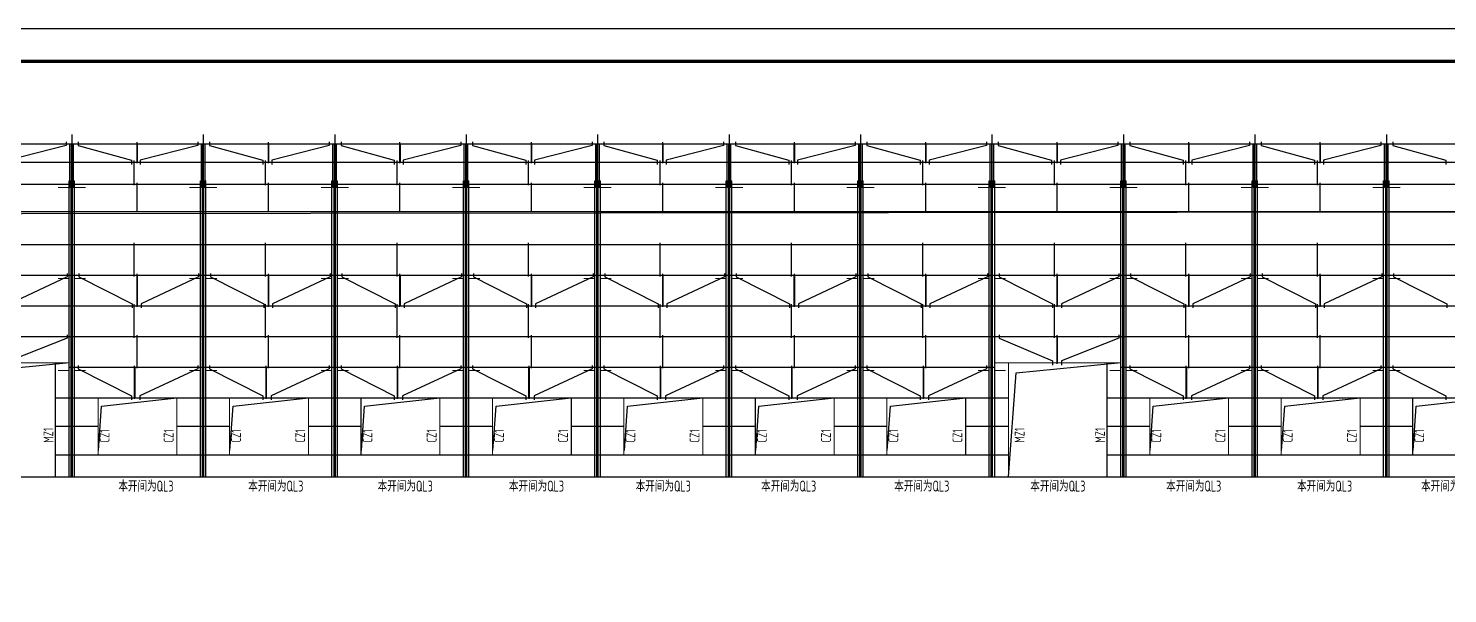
# Model space of a CAD drawing. Extents: x 2303022 to 2899168, y 17226141 to 18257813.
# Drawn here: x 2413358 to 2478133, y 17361442 to 17387237 of the extents above; entities that cross this region are included whole.
import ezdxf

# ---------------------------------------------------------------- set-up
doc = ezdxf.new("R2010")
doc.units = 0
doc.header["$LTSCALE"] = 1000
doc.header["$MEASUREMENT"] = 0
doc.linetypes.add('DOTE', pattern=[2.42, 2, -0.2, 0.02, -0.2])
for name, color, linetype in [('1001', 3, 'Continuous'), ('2D_ROOF', 150, 'Continuous'), ('3T_WOOD', 21, 'Continuous'), ('DOTE', 1, 'DOTE'), ('LS', 2, 'Continuous'), ('LVTRY', 6, 'Continuous'), ('SURFACE', 6, 'Continuous'), ('TEXT', 7, 'Continuous'), ('TK', 4, 'Continuous'), ('屋面隅撑', 7, 'Continuous'), ('檩条拉条', 253, 'Continuous'), ('钢梁', 4, 'Continuous')]:
    doc.layers.add(name, color=color, linetype=linetype)
doc.styles.add('PkpmHz', font='Pkpmeng', dxfattribs={"width": 0.7, "bigfont": 'hztxt'})
doc.styles.add('TSSD_Label', font='tssdeng.shx', dxfattribs={"width": 0.7, "bigfont": 'hztxt.shx'})
doc.styles.add('TSSD_REIN', font='tssdeng.shx', dxfattribs={"width": 0.7, "bigfont": 'tssdchn.shx'})

# ---------------------------------------------------------------- blocks, each defined once
blk = doc.blocks.new('Q322Q321Q321321321')
at = {"layer": '1001', "const_width": 50}
for points in [[(2163174, 17499224), (2163174, 17504424)], [(2206674, 17499224), (2206674, 17504424)], [(2211174, 17499224), (2211174, 17504424)], [(2165124, 17500224), (2165124, 17502824)], [(2168724, 17500224), (2168724, 17502824)], [(2171124, 17500224), (2171124, 17502824)], [(2174724, 17500224), (2174724, 17502824)], [(2177124, 17500224), (2177124, 17502824)], [(2180724, 17500224), (2180724, 17502824)], [(2183124, 17500224), (2183124, 17502824)], [(2186724, 17500224), (2186724, 17502824)], [(2189124, 17500224), (2189124, 17502824)], [(2192724, 17500224), (2192724, 17502824)], [(2195124, 17500224), (2195124, 17502824)], [(2198724, 17500224), (2198724, 17502824)], [(2201124, 17500224), (2201124, 17502824)], [(2204724, 17500224), (2204724, 17502824)], [(2213124, 17500224), (2213124, 17502824)], [(2216724, 17500224), (2216724, 17502824)], [(2219124, 17500224), (2219124, 17502824)], [(2222724, 17500224), (2222724, 17502824)], [(2225124, 17500224), (2225124, 17502824)]]:
    blk.add_lwpolyline(points, dxfattribs=at)
blk = doc.blocks.new('GeYuanFrame_45815778', base_point=(20.09, 4.53))
at = {"layer": 'TK'}
blk.add_lwpolyline([(20.09, 4.53), (20.09, 598.53), (1071.09, 598.53), (1071.09, 4.53)], close=True, dxfattribs=at)
at = {"layer": 'TK', "const_width": 1}
blk.add_lwpolyline([(45.09, 588.53), (1061.09, 588.53), (1061.09, 14.53), (45.09, 14.53)], close=True, dxfattribs=at)

msp = doc.modelspace()

# ---------------------------------------------------------------- linework, layer by layer
for p, q in [((2418317.7, 17381083.8), (2418317.7, 17382040.8)), ((2424317.7, 17381083.8), (2424317.7, 17382040.8)), ((2430317.7, 17381083.8), (2430317.7, 17382040.8)), ((2436317.7, 17381083.8), (2436317.7, 17382040.8)), ((2442317.7, 17381083.8), (2442317.7, 17382040.8)), ((2448317.7, 17381083.8), (2448317.7, 17382040.8)), ((2454317.7, 17381083.8), (2454317.7, 17382040.8)), ((2460317.7, 17381083.8), (2460317.7, 17382040.8)), ((2466317.7, 17381083.8), (2466317.7, 17382040.8)), ((2472317.7, 17381083.8), (2472317.7, 17382040.8)), ((2418187.2, 17380082), (2418187.2, 17381206.1)), ((2424187.2, 17380082), (2424187.2, 17381206.1)), ((2430187.2, 17380082), (2430187.2, 17381206.1)), ((2436187.2, 17380082), (2436187.2, 17381206.1)), ((2442187.2, 17380082), (2442187.2, 17381206.1)), ((2448187.2, 17380082), (2448187.2, 17381206.1)), ((2454187.2, 17380082), (2454187.2, 17381206.1)), ((2460187.2, 17380082), (2460187.2, 17381206.1)), ((2466187.2, 17380082), (2466187.2, 17381206.1)), ((2472187.2, 17380082), (2472187.2, 17381206.1)), ((2418317.7, 17378847.8), (2418317.7, 17380190.8)), ((2424317.7, 17378847.8), (2424317.7, 17380190.8)), ((2430317.7, 17378847.8), (2430317.7, 17380190.8)), ((2436317.7, 17378847.8), (2436317.7, 17380190.8)), ((2442317.7, 17378847.8), (2442317.7, 17380190.8)), ((2448317.7, 17378847.8), (2448317.7, 17380190.8)), ((2454317.7, 17378847.8), (2454317.7, 17380190.8)), ((2460317.7, 17378847.8), (2460317.7, 17380190.8)), ((2466317.7, 17378847.8), (2466317.7, 17380190.8)), ((2472317.7, 17378847.8), (2472317.7, 17380190.8)), ((2418187.2, 17375914.1), (2418187.2, 17377456.1)), ((2424187.2, 17375914.1), (2424187.2, 17377456.1)), ((2430187.2, 17375914.1), (2430187.2, 17377456.1)), ((2436187.2, 17375914.1), (2436187.2, 17377456.1)), ((2442187.2, 17375914.1), (2442187.2, 17377456.1)), ((2448187.2, 17375914.1), (2448187.2, 17377456.1)), ((2454187.2, 17375914.1), (2454187.2, 17377456.1)), ((2460187.2, 17375914.1), (2460187.2, 17377456.1)), ((2466187.2, 17375914.1), (2466187.2, 17377456.1)), ((2472187.2, 17375914.1), (2472187.2, 17377456.1)), ((2418317.7, 17374533.8), (2418317.7, 17376040.8)), ((2424317.7, 17374533.8), (2424317.7, 17376040.8)), ((2430317.7, 17374533.8), (2430317.7, 17376040.8)), ((2436317.7, 17374533.8), (2436317.7, 17376040.8)), ((2442317.7, 17374533.8), (2442317.7, 17376040.8)), ((2448317.7, 17374533.8), (2448317.7, 17376040.8)), ((2454317.7, 17374533.8), (2454317.7, 17376040.8)), ((2460317.7, 17374533.8), (2460317.7, 17376040.8)), ((2466317.7, 17374533.8), (2466317.7, 17376040.8)), ((2472317.7, 17374533.8), (2472317.7, 17376040.8)), ((2418187.2, 17373114.1), (2418187.2, 17374656.1)), ((2424187.2, 17373114.1), (2424187.2, 17374656.1)), ((2430187.2, 17373114.1), (2430187.2, 17374656.1)), ((2436187.2, 17373114.1), (2436187.2, 17374656.1)), ((2442187.2, 17373114.1), (2442187.2, 17374656.1)), ((2448187.2, 17373114.1), (2448187.2, 17374656.1)), ((2454187.2, 17373114.1), (2454187.2, 17374656.1)), ((2460187.2, 17373114.1), (2460187.2, 17374656.1)), ((2466187.2, 17373114.1), (2466187.2, 17374656.1)), ((2472187.2, 17373114.1), (2472187.2, 17374656.1)), ((2418317.7, 17371733.8), (2418317.7, 17373240.8)), ((2424317.7, 17371733.8), (2424317.7, 17373240.8)), ((2430317.7, 17371733.8), (2430317.7, 17373240.8)), ((2436317.7, 17371733.8), (2436317.7, 17373240.8)), ((2442317.7, 17371733.8), (2442317.7, 17373240.8)), ((2448317.7, 17371733.8), (2448317.7, 17373240.8)), ((2454317.7, 17371733.8), (2454317.7, 17373240.8)), ((2460317.7, 17371927.5), (2460317.7, 17373240.8)), ((2466317.7, 17371733.8), (2466317.7, 17373240.8)), ((2472317.7, 17371733.8), (2472317.7, 17373240.8)), ((2418207.2, 17370333.8), (2418207.2, 17371840.8)), ((2424207.2, 17370333.8), (2424207.2, 17371840.8)), ((2430207.2, 17370333.8), (2430207.2, 17371840.8)), ((2436207.2, 17370333.8), (2436207.2, 17371840.8)), ((2442207.2, 17370333.8), (2442207.2, 17371840.8)), ((2448207.2, 17370333.8), (2448207.2, 17371840.8)), ((2454207.2, 17370333.8), (2454207.2, 17371840.8)), ((2466207.2, 17370333.8), (2466207.2, 17371840.8)), ((2472207.2, 17370333.8), (2472207.2, 17371840.8))]:
    msp.add_line(p, q)
for points in [[(2415088, 17382054.4), (2415088, 17381898.2), (2412464.9, 17381222.2), (2412464.9, 17381030.5)], [(2415626.3, 17382054.4), (2415626.3, 17381898.2), (2418059.4, 17381222.2), (2418059.4, 17381030.5)], [(2421088, 17382054.4), (2421088, 17381898.2), (2418464.9, 17381222.2), (2418464.9, 17381030.5)], [(2421626.3, 17382054.4), (2421626.3, 17381898.2), (2424059.4, 17381222.2), (2424059.4, 17381030.5)], [(2427088, 17382054.4), (2427088, 17381898.2), (2424464.9, 17381222.2), (2424464.9, 17381030.5)], [(2427626.3, 17382054.4), (2427626.3, 17381898.2), (2430059.4, 17381222.2), (2430059.4, 17381030.5)], [(2433088, 17382054.4), (2433088, 17381898.2), (2430464.9, 17381222.2), (2430464.9, 17381030.5)], [(2433626.3, 17382054.4), (2433626.3, 17381898.2), (2436059.4, 17381222.2), (2436059.4, 17381030.5)], [(2439088, 17382054.4), (2439088, 17381898.2), (2436464.9, 17381222.2), (2436464.9, 17381030.5)], [(2439626.3, 17382054.4), (2439626.3, 17381898.2), (2442059.4, 17381222.2), (2442059.4, 17381030.5)], [(2445088, 17382054.4), (2445088, 17381898.2), (2442464.9, 17381222.2), (2442464.9, 17381030.5)], [(2445626.3, 17382054.4), (2445626.3, 17381898.2), (2448059.4, 17381222.2), (2448059.4, 17381030.5)], [(2451088, 17382054.4), (2451088, 17381898.2), (2448464.9, 17381222.2), (2448464.9, 17381030.5)], [(2451626.3, 17382054.4), (2451626.3, 17381898.2), (2454059.4, 17381222.2), (2454059.4, 17381030.5)], [(2457088, 17382054.4), (2457088, 17381898.2), (2454464.9, 17381222.2), (2454464.9, 17381030.5)], [(2457626.3, 17382054.4), (2457626.3, 17381898.2), (2460059.4, 17381222.2), (2460059.4, 17381030.5)], [(2463088, 17382054.4), (2463088, 17381898.2), (2460464.9, 17381222.2), (2460464.9, 17381030.5)], [(2463626.3, 17382054.4), (2463626.3, 17381898.2), (2466059.4, 17381222.2), (2466059.4, 17381030.5)], [(2469088, 17382054.4), (2469088, 17381898.2), (2466464.9, 17381222.2), (2466464.9, 17381030.5)], [(2469626.3, 17382054.4), (2469626.3, 17381898.2), (2472059.4, 17381222.2), (2472059.4, 17381030.5)], [(2475088, 17382054.4), (2475088, 17381898.2), (2472464.9, 17381222.2), (2472464.9, 17381030.5)], [(2475626.3, 17382054.4), (2475626.3, 17381898.2), (2478059.4, 17381222.2), (2478059.4, 17381030.5)], [(2415127.9, 17376054.4), (2415127.9, 17375898.2), (2412504.9, 17374672.2), (2412504.9, 17374480.5)], [(2415666.3, 17376054.4), (2415666.3, 17375898.2), (2418099.4, 17374672.2), (2418099.4, 17374480.5)], [(2421127.9, 17376054.4), (2421127.9, 17375898.2), (2418504.9, 17374672.2), (2418504.9, 17374480.5)], [(2421666.3, 17376054.4), (2421666.3, 17375898.2), (2424099.4, 17374672.2), (2424099.4, 17374480.5)], [(2427127.9, 17376054.4), (2427127.9, 17375898.2), (2424504.9, 17374672.2), (2424504.9, 17374480.5)], [(2427666.3, 17376054.4), (2427666.3, 17375898.2), (2430099.4, 17374672.2), (2430099.4, 17374480.5)], [(2433127.9, 17376054.4), (2433127.9, 17375898.2), (2430504.9, 17374672.2), (2430504.9, 17374480.5)], [(2433666.3, 17376054.4), (2433666.3, 17375898.2), (2436099.4, 17374672.2), (2436099.4, 17374480.5)], [(2439127.9, 17376054.4), (2439127.9, 17375898.2), (2436504.9, 17374672.2), (2436504.9, 17374480.5)], [(2439666.3, 17376054.4), (2439666.3, 17375898.2), (2442099.4, 17374672.2), (2442099.4, 17374480.5)], [(2445127.9, 17376054.4), (2445127.9, 17375898.2), (2442504.9, 17374672.2), (2442504.9, 17374480.5)], [(2445666.3, 17376054.4), (2445666.3, 17375898.2), (2448099.4, 17374672.2), (2448099.4, 17374480.5)], [(2451127.9, 17376054.4), (2451127.9, 17375898.2), (2448504.9, 17374672.2), (2448504.9, 17374480.5)], [(2451666.3, 17376054.4), (2451666.3, 17375898.2), (2454099.4, 17374672.2), (2454099.4, 17374480.5)], [(2457127.9, 17376054.4), (2457127.9, 17375898.2), (2454504.9, 17374672.2), (2454504.9, 17374480.5)], [(2457666.3, 17376054.4), (2457666.3, 17375898.2), (2460099.4, 17374672.2), (2460099.4, 17374480.5)], [(2463127.9, 17376054.4), (2463127.9, 17375898.2), (2460504.9, 17374672.2), (2460504.9, 17374480.5)], [(2463666.3, 17376054.4), (2463666.3, 17375898.2), (2466099.4, 17374672.2), (2466099.4, 17374480.5)], [(2469127.9, 17376054.4), (2469127.9, 17375898.2), (2466504.9, 17374672.2), (2466504.9, 17374480.5)], [(2469666.3, 17376054.4), (2469666.3, 17375898.2), (2472099.4, 17374672.2), (2472099.4, 17374480.5)], [(2475127.9, 17376054.4), (2475127.9, 17375898.2), (2472504.9, 17374672.2), (2472504.9, 17374480.5)], [(2475666.3, 17376054.4), (2475666.3, 17375898.2), (2478099.4, 17374672.2), (2478099.4, 17374480.5)], [(2415127.9, 17373254.4), (2415127.9, 17373098.2), (2412504.9, 17372065.9), (2412504.9, 17371874.2)], [(2457666.3, 17373254.4), (2457666.3, 17373098.2), (2460099.4, 17372065.9), (2460099.4, 17371874.2)], [(2463127.9, 17373254.4), (2463127.9, 17373098.2), (2460504.9, 17372065.9), (2460504.9, 17371874.2)], [(2415626.3, 17371854.4), (2415626.3, 17371698.2), (2418059.4, 17370472.2), (2418059.4, 17370280.5)], [(2421088, 17371854.4), (2421088, 17371698.2), (2418438.9, 17370472.2), (2418438.9, 17370280.5)], [(2421626.3, 17371854.4), (2421626.3, 17371698.2), (2424059.4, 17370472.2), (2424059.4, 17370280.5)], [(2427088, 17371854.4), (2427088, 17371698.2), (2424438.9, 17370472.2), (2424438.9, 17370280.5)], [(2427626.3, 17371854.4), (2427626.3, 17371698.2), (2430059.4, 17370472.2), (2430059.4, 17370280.5)], [(2433088, 17371854.4), (2433088, 17371698.2), (2430438.9, 17370472.2), (2430438.9, 17370280.5)], [(2433626.3, 17371854.4), (2433626.3, 17371698.2), (2436059.4, 17370472.2), (2436059.4, 17370280.5)], [(2439088, 17371854.4), (2439088, 17371698.2), (2436438.9, 17370472.2), (2436438.9, 17370280.5)], [(2439626.3, 17371854.4), (2439626.3, 17371698.2), (2442059.4, 17370472.2), (2442059.4, 17370280.5)], [(2445088, 17371854.4), (2445088, 17371698.2), (2442438.9, 17370472.2), (2442438.9, 17370280.5)], [(2445626.3, 17371854.4), (2445626.3, 17371698.2), (2448059.4, 17370472.2), (2448059.4, 17370280.5)], [(2451088, 17371854.4), (2451088, 17371698.2), (2448438.9, 17370472.2), (2448438.9, 17370280.5)], [(2451626.3, 17371854.4), (2451626.3, 17371698.2), (2454059.4, 17370472.2), (2454059.4, 17370280.5)], [(2457088, 17371854.4), (2457088, 17371698.2), (2454438.9, 17370472.2), (2454438.9, 17370280.5)], [(2463626.3, 17371854.4), (2463626.3, 17371698.2), (2466059.4, 17370472.2), (2466059.4, 17370280.5)], [(2469088, 17371854.4), (2469088, 17371698.2), (2466438.9, 17370472.2), (2466438.9, 17370280.5)], [(2469626.3, 17371854.4), (2469626.3, 17371698.2), (2472059.4, 17370472.2), (2472059.4, 17370280.5)], [(2475088, 17371854.4), (2475088, 17371698.2), (2472438.9, 17370472.2), (2472438.9, 17370280.5)], [(2475626.3, 17371854.4), (2475626.3, 17371698.2), (2478059.4, 17370472.2), (2478059.4, 17370280.5)]]:
    msp.add_lwpolyline(points)
at = {"layer": '2D_ROOF'}
for points in [[(2386537.5, 17377676.3), (2386701.4, 17378758.9), (2492137.5, 17378876.3)], [(2410087.5, 17366776.3), (2410435, 17371522.9), (2415087.5, 17371976.3)], [(2458087.5, 17366776.3), (2458435, 17371522.9), (2463087.5, 17371976.3)], [(2416558.7, 17367976.3), (2416701.4, 17369995), (2420137.5, 17370376.3)], [(2422558.7, 17367976.3), (2422701.4, 17369995), (2426137.5, 17370376.3)], [(2428558.7, 17367976.3), (2428701.4, 17369995), (2432137.5, 17370376.3)], [(2434558.7, 17367976.3), (2434701.4, 17369995), (2438137.5, 17370376.3)], [(2440558.7, 17367976.3), (2440701.4, 17369995), (2444137.5, 17370376.3)], [(2446558.7, 17367976.3), (2446701.4, 17369995), (2450137.5, 17370376.3)], [(2452558.7, 17367976.3), (2452701.4, 17369995), (2456137.5, 17370376.3)], [(2464558.7, 17367976.3), (2464701.4, 17369995), (2468137.5, 17370376.3)], [(2470558.7, 17367976.3), (2470701.4, 17369995), (2474137.5, 17370376.3)], [(2476558.7, 17367976.3), (2476701.4, 17369995), (2480137.5, 17370376.3)]]:
    msp.add_lwpolyline(points, dxfattribs=at)
at = {"layer": 'DOTE', "ltscale": 1.5}
for p, q in [((2415337.5, 17382393.2), (2415337.5, 17366776.3)), ((2421337.5, 17382393.2), (2421337.5, 17366776.3)), ((2427337.5, 17382393.2), (2427337.5, 17366776.3)), ((2433337.5, 17382393.2), (2433337.5, 17366776.3)), ((2439337.5, 17382393.2), (2439337.5, 17366776.3)), ((2445337.5, 17382393.2), (2445337.5, 17366776.3)), ((2451337.5, 17382393.2), (2451337.5, 17366776.3)), ((2457337.5, 17382393.2), (2457337.5, 17366776.3)), ((2463337.5, 17382393.2), (2463337.5, 17366776.3)), ((2469337.5, 17382393.2), (2469337.5, 17366776.3)), ((2475337.5, 17382393.2), (2475337.5, 17366776.3))]:
    msp.add_line(p, q, dxfattribs=at)
at = {"layer": 'SURFACE'}
for p, q in [((2384747.7, 17381976.3), (2493918, 17381976.3)), ((2384747.7, 17381126.3), (2493918, 17381126.3)), ((2384747.7, 17380126.3), (2493918, 17380126.3)), ((2384747.7, 17378876.3), (2493918, 17378876.3)), ((2384747.7, 17377376.3), (2493918, 17377376.3)), ((2384747.7, 17375976.3), (2493918, 17375976.3)), ((2384747.7, 17374576.3), (2493918, 17374576.3)), ((2384747.7, 17373176.3), (2493918, 17373176.3)), ((2415212.5, 17371776.3), (2457462.5, 17371776.3)), ((2463212.5, 17371776.3), (2493918, 17371776.3)), ((2414587.5, 17370376.3), (2458087.5, 17370376.3)), ((2462587.5, 17370376.3), (2493918, 17370376.3)), ((2414587.5, 17369076.3), (2416537.5, 17369076.3)), ((2420137.5, 17369076.3), (2422537.5, 17369076.3)), ((2426137.5, 17369076.3), (2428537.5, 17369076.3)), ((2432137.5, 17369076.3), (2434537.5, 17369076.3)), ((2438137.5, 17369076.3), (2440537.5, 17369076.3)), ((2444137.5, 17369076.3), (2446537.5, 17369076.3)), ((2450137.5, 17369076.3), (2452537.5, 17369076.3)), ((2456137.5, 17369076.3), (2458087.5, 17369076.3)), ((2462587.5, 17369076.3), (2464537.5, 17369076.3)), ((2468137.5, 17369076.3), (2470537.5, 17369076.3)), ((2474137.5, 17369076.3), (2476537.5, 17369076.3)), ((2414587.5, 17367776.3), (2458087.5, 17367776.3)), ((2462587.5, 17367776.3), (2493918, 17367776.3)), ((2384747.7, 17366776.3), (2493918, 17366776.3))]:
    msp.add_line(p, q, dxfattribs=at)
at = {"layer": 'SURFACE', "const_width": 50}
for points in [[(2409462.5, 17371976.3), (2415212.5, 17371976.3)], [(2457462.5, 17371976.3), (2463212.5, 17371976.3)]]:
    msp.add_lwpolyline(points, dxfattribs=at)
at = {"layer": '屋面隅撑', "color": 4, "const_width": 50}
for points in [[(2415212.5, 17379975.8), (2414706.4, 17379975.8)], [(2415968.5, 17379975.8), (2415462.5, 17379975.8)], [(2421212.5, 17379975.8), (2420706.4, 17379975.8)], [(2421968.5, 17379975.8), (2421462.5, 17379975.8)], [(2427212.5, 17379975.8), (2426706.4, 17379975.8)], [(2427968.5, 17379975.8), (2427462.5, 17379975.8)], [(2433212.5, 17379976.3), (2432706.4, 17379976.3)], [(2433968.5, 17379976.3), (2433462.5, 17379976.3)], [(2439212.5, 17379975.8), (2438706.4, 17379975.8)], [(2439968.5, 17379975.8), (2439462.5, 17379975.8)], [(2445212.5, 17379975.8), (2444706.4, 17379975.8)], [(2445968.5, 17379975.8), (2445462.5, 17379975.8)], [(2451212.5, 17379975.8), (2450706.4, 17379975.8)], [(2451968.5, 17379975.8), (2451462.5, 17379975.8)], [(2457212.5, 17379975.8), (2456706.4, 17379975.8)], [(2457968.5, 17379975.8), (2457462.5, 17379975.8)], [(2463212.5, 17379975.8), (2462706.4, 17379975.8)], [(2463968.5, 17379975.8), (2463462.5, 17379975.8)], [(2469212.5, 17379975.8), (2468706.4, 17379975.8)], [(2469968.5, 17379975.8), (2469462.5, 17379975.8)], [(2475212.5, 17379975.8), (2474706.4, 17379975.8)], [(2475968.5, 17379975.8), (2475462.5, 17379975.8)], [(2415212.5, 17375825.8), (2414706.4, 17375825.8)], [(2415968.5, 17375825.8), (2415462.5, 17375825.8)], [(2421212.5, 17375825.8), (2420706.4, 17375825.8)], [(2421968.5, 17375825.8), (2421462.5, 17375825.8)], [(2427212.5, 17375825.8), (2426706.4, 17375825.8)], [(2427968.5, 17375825.8), (2427462.5, 17375825.8)], [(2433212.5, 17375826.3), (2432706.4, 17375826.3)], [(2433968.5, 17375826.3), (2433462.5, 17375826.3)], [(2439212.5, 17375825.8), (2438706.4, 17375825.8)], [(2439968.5, 17375825.8), (2439462.5, 17375825.8)], [(2445212.5, 17375825.8), (2444706.4, 17375825.8)], [(2445968.5, 17375825.8), (2445462.5, 17375825.8)], [(2451212.5, 17375825.8), (2450706.4, 17375825.8)], [(2451968.5, 17375825.8), (2451462.5, 17375825.8)], [(2457212.5, 17375825.8), (2456706.4, 17375825.8)], [(2457968.5, 17375825.8), (2457462.5, 17375825.8)], [(2463212.5, 17375825.8), (2462706.4, 17375825.8)], [(2463968.5, 17375825.8), (2463462.5, 17375825.8)], [(2469212.5, 17375825.8), (2468706.4, 17375825.8)], [(2469968.5, 17375825.8), (2469462.5, 17375825.8)], [(2475212.5, 17375825.8), (2474706.4, 17375825.8)], [(2475968.5, 17375825.8), (2475462.5, 17375825.8)], [(2415212.5, 17371625.8), (2414706.4, 17371625.8)], [(2415968.5, 17371625.8), (2415462.5, 17371625.8)], [(2421212.5, 17371625.8), (2420706.4, 17371625.8)], [(2421968.5, 17371625.8), (2421462.5, 17371625.8)], [(2427212.5, 17371625.8), (2426706.4, 17371625.8)], [(2427968.5, 17371625.8), (2427462.5, 17371625.8)], [(2433212.5, 17371626.3), (2432706.4, 17371626.3)], [(2433968.5, 17371626.3), (2433462.5, 17371626.3)], [(2439212.5, 17371625.8), (2438706.4, 17371625.8)], [(2439968.5, 17371625.8), (2439462.5, 17371625.8)], [(2445212.5, 17371625.8), (2444706.4, 17371625.8)], [(2445968.5, 17371625.8), (2445462.5, 17371625.8)], [(2451212.5, 17371625.8), (2450706.4, 17371625.8)], [(2451968.5, 17371625.8), (2451462.5, 17371625.8)], [(2457212.5, 17371625.8), (2456706.4, 17371625.8)], [(2457968.5, 17371625.8), (2457462.5, 17371625.8)], [(2463212.5, 17371625.8), (2462706.4, 17371625.8)], [(2463968.5, 17371625.8), (2463462.5, 17371625.8)], [(2469212.5, 17371625.8), (2468706.4, 17371625.8)], [(2469968.5, 17371625.8), (2469462.5, 17371625.8)], [(2475212.5, 17371625.8), (2474706.4, 17371625.8)], [(2475968.5, 17371625.8), (2475462.5, 17371625.8)]]:
    msp.add_lwpolyline(points, dxfattribs=at)
at = {"layer": '檩条拉条', "color": 2, "const_width": 80}
for points in [[(2418317.7, 17381126.3), (2418317.7, 17381976.3)], [(2424317.7, 17381126.3), (2424317.7, 17381976.3)], [(2430317.7, 17381126.3), (2430317.7, 17381976.3)], [(2436317.7, 17381126.3), (2436317.7, 17381976.3)], [(2442317.7, 17381126.3), (2442317.7, 17381976.3)], [(2448317.7, 17381126.3), (2448317.7, 17381976.3)], [(2454317.7, 17381126.3), (2454317.7, 17381976.3)], [(2460317.7, 17381126.3), (2460317.7, 17381976.3)], [(2466317.7, 17381126.3), (2466317.7, 17381976.3)], [(2472317.7, 17381126.3), (2472317.7, 17381976.3)], [(2418317.7, 17374576.3), (2418317.7, 17375976.3)], [(2424317.7, 17374576.3), (2424317.7, 17375976.3)], [(2430317.7, 17374576.3), (2430317.7, 17375976.3)], [(2436317.7, 17374576.3), (2436317.7, 17375976.3)], [(2442317.7, 17374576.3), (2442317.7, 17375976.3)], [(2448317.7, 17374576.3), (2448317.7, 17375976.3)], [(2454317.7, 17374576.3), (2454317.7, 17375976.3)], [(2460317.7, 17374576.3), (2460317.7, 17375976.3)], [(2466317.7, 17374576.3), (2466317.7, 17375976.3)], [(2472317.7, 17374576.3), (2472317.7, 17375976.3)], [(2460317.7, 17371970), (2460317.7, 17373176.3)], [(2418207.2, 17370376.3), (2418207.2, 17371776.3)], [(2424207.2, 17370376.3), (2424207.2, 17371776.3)], [(2430207.2, 17370376.3), (2430207.2, 17371776.3)], [(2436207.2, 17370376.3), (2436207.2, 17371776.3)], [(2442207.2, 17370376.3), (2442207.2, 17371776.3)], [(2448207.2, 17370376.3), (2448207.2, 17371776.3)], [(2454207.2, 17370376.3), (2454207.2, 17371776.3)], [(2466207.2, 17370376.3), (2466207.2, 17371776.3)], [(2472207.2, 17370376.3), (2472207.2, 17371776.3)]]:
    msp.add_lwpolyline(points, dxfattribs=at)
at = {"layer": '钢梁'}
for p, q in [((2415254.1, 17379976.3), (2415254.1, 17381976.3)), ((2415254.1, 17381976.3), (2415420.8, 17381976.3)), ((2415324.1, 17379976.3), (2415324.1, 17381976.3)), ((2415350.8, 17379976.3), (2415350.8, 17381976.3)), ((2415420.8, 17379976.3), (2415420.8, 17381976.3)), ((2421254.1, 17379976.3), (2421254.1, 17381976.3)), ((2421254.1, 17381976.3), (2421420.8, 17381976.3)), ((2421324.1, 17379976.3), (2421324.1, 17381976.3)), ((2421350.8, 17379976.3), (2421350.8, 17381976.3)), ((2421420.8, 17379976.3), (2421420.8, 17381976.3)), ((2427254.1, 17379976.3), (2427254.1, 17381976.3)), ((2427254.1, 17381976.3), (2427420.8, 17381976.3)), ((2427324.1, 17379976.3), (2427324.1, 17381976.3)), ((2427350.8, 17379976.3), (2427350.8, 17381976.3)), ((2427420.8, 17379976.3), (2427420.8, 17381976.3)), ((2433254.1, 17379976.3), (2433254.1, 17381976.3)), ((2433254.1, 17381976.3), (2433420.8, 17381976.3)), ((2433324.1, 17379976.3), (2433324.1, 17381976.3)), ((2433350.8, 17379976.3), (2433350.8, 17381976.3)), ((2433420.8, 17379976.3), (2433420.8, 17381976.3)), ((2439254.1, 17379976.3), (2439254.1, 17381976.3)), ((2439254.1, 17381976.3), (2439420.8, 17381976.3)), ((2439324.1, 17379976.3), (2439324.1, 17381976.3)), ((2439350.8, 17379976.3), (2439350.8, 17381976.3)), ((2439420.8, 17379976.3), (2439420.8, 17381976.3)), ((2445254.1, 17379976.3), (2445254.1, 17381976.3)), ((2445254.1, 17381976.3), (2445420.8, 17381976.3)), ((2445324.1, 17379976.3), (2445324.1, 17381976.3)), ((2445350.8, 17379976.3), (2445350.8, 17381976.3)), ((2445420.8, 17379976.3), (2445420.8, 17381976.3)), ((2451254.1, 17379976.3), (2451254.1, 17381976.3)), ((2451254.1, 17381976.3), (2451420.8, 17381976.3)), ((2451324.1, 17379976.3), (2451324.1, 17381976.3)), ((2451350.8, 17379976.3), (2451350.8, 17381976.3)), ((2451420.8, 17379976.3), (2451420.8, 17381976.3)), ((2457254.1, 17379976.3), (2457254.1, 17381976.3)), ((2457254.1, 17381976.3), (2457420.8, 17381976.3)), ((2457324.1, 17379976.3), (2457324.1, 17381976.3)), ((2457350.8, 17379976.3), (2457350.8, 17381976.3)), ((2457420.8, 17379976.3), (2457420.8, 17381976.3)), ((2463254.1, 17379976.3), (2463254.1, 17381976.3)), ((2463254.1, 17381976.3), (2463420.8, 17381976.3)), ((2463324.1, 17379976.3), (2463324.1, 17381976.3)), ((2463350.8, 17379976.3), (2463350.8, 17381976.3)), ((2463420.8, 17379976.3), (2463420.8, 17381976.3)), ((2469254.1, 17379976.3), (2469254.1, 17381976.3)), ((2469254.1, 17381976.3), (2469420.8, 17381976.3)), ((2469324.1, 17379976.3), (2469324.1, 17381976.3)), ((2469350.8, 17379976.3), (2469350.8, 17381976.3)), ((2469420.8, 17379976.3), (2469420.8, 17381976.3)), ((2475254.1, 17379976.3), (2475254.1, 17381976.3)), ((2475254.1, 17381976.3), (2475420.8, 17381976.3)), ((2475324.1, 17379976.3), (2475324.1, 17381976.3)), ((2475350.8, 17379976.3), (2475350.8, 17381976.3)), ((2475420.8, 17379976.3), (2475420.8, 17381976.3)), ((2415212.5, 17380276.3), (2415462.5, 17380276.3)), ((2415212.5, 17366776.3), (2415212.5, 17380276.3)), ((2415420.8, 17379976.3), (2415254.1, 17379976.3)), ((2415307.5, 17366776.3), (2415307.5, 17380276.3)), ((2415367.5, 17366776.3), (2415367.5, 17380276.3)), ((2415462.5, 17366776.3), (2415462.5, 17380276.3)), ((2421212.5, 17380276.3), (2421462.5, 17380276.3)), ((2421212.5, 17366776.3), (2421212.5, 17380276.3)), ((2421420.8, 17379976.3), (2421254.1, 17379976.3)), ((2421307.5, 17366776.3), (2421307.5, 17380276.3)), ((2421367.5, 17366776.3), (2421367.5, 17380276.3)), ((2421462.5, 17366776.3), (2421462.5, 17380276.3)), ((2427212.5, 17380276.3), (2427462.5, 17380276.3)), ((2427212.5, 17366776.3), (2427212.5, 17380276.3)), ((2427420.8, 17379976.3), (2427254.1, 17379976.3)), ((2427307.5, 17366776.3), (2427307.5, 17380276.3)), ((2427367.5, 17366776.3), (2427367.5, 17380276.3)), ((2427462.5, 17366776.3), (2427462.5, 17380276.3)), ((2433212.5, 17380276.3), (2433462.5, 17380276.3)), ((2433212.5, 17366776.3), (2433212.5, 17380276.3)), ((2433420.8, 17379976.3), (2433254.1, 17379976.3)), ((2433307.5, 17366776.3), (2433307.5, 17380276.3)), ((2433367.5, 17366776.3), (2433367.5, 17380276.3)), ((2433462.5, 17366776.3), (2433462.5, 17380276.3)), ((2439212.5, 17380276.3), (2439462.5, 17380276.3)), ((2439212.5, 17366776.3), (2439212.5, 17380276.3)), ((2439420.8, 17379976.3), (2439254.1, 17379976.3)), ((2439307.5, 17366776.3), (2439307.5, 17380276.3)), ((2439367.5, 17366776.3), (2439367.5, 17380276.3)), ((2439462.5, 17366776.3), (2439462.5, 17380276.3)), ((2445212.5, 17380276.3), (2445462.5, 17380276.3)), ((2445212.5, 17366776.3), (2445212.5, 17380276.3)), ((2445420.8, 17379976.3), (2445254.1, 17379976.3)), ((2445307.5, 17366776.3), (2445307.5, 17380276.3)), ((2445367.5, 17366776.3), (2445367.5, 17380276.3)), ((2445462.5, 17366776.3), (2445462.5, 17380276.3)), ((2451212.5, 17380276.3), (2451462.5, 17380276.3)), ((2451212.5, 17366776.3), (2451212.5, 17380276.3)), ((2451420.8, 17379976.3), (2451254.1, 17379976.3)), ((2451307.5, 17366776.3), (2451307.5, 17380276.3)), ((2451367.5, 17366776.3), (2451367.5, 17380276.3)), ((2451462.5, 17366776.3), (2451462.5, 17380276.3)), ((2457212.5, 17380276.3), (2457462.5, 17380276.3)), ((2457212.5, 17366776.3), (2457212.5, 17380276.3)), ((2457420.8, 17379976.3), (2457254.1, 17379976.3)), ((2457307.5, 17366776.3), (2457307.5, 17380276.3)), ((2457367.5, 17366776.3), (2457367.5, 17380276.3)), ((2457462.5, 17366776.3), (2457462.5, 17380276.3)), ((2463212.5, 17380276.3), (2463462.5, 17380276.3)), ((2463212.5, 17366776.3), (2463212.5, 17380276.3)), ((2463420.8, 17379976.3), (2463254.1, 17379976.3)), ((2463307.5, 17366776.3), (2463307.5, 17380276.3)), ((2463367.5, 17366776.3), (2463367.5, 17380276.3)), ((2463462.5, 17366776.3), (2463462.5, 17380276.3)), ((2469212.5, 17380276.3), (2469462.5, 17380276.3)), ((2469212.5, 17366776.3), (2469212.5, 17380276.3)), ((2469420.8, 17379976.3), (2469254.1, 17379976.3)), ((2469307.5, 17366776.3), (2469307.5, 17380276.3)), ((2469367.5, 17366776.3), (2469367.5, 17380276.3)), ((2469462.5, 17366776.3), (2469462.5, 17380276.3)), ((2475212.5, 17380276.3), (2475462.5, 17380276.3)), ((2475212.5, 17366776.3), (2475212.5, 17380276.3)), ((2475420.8, 17379976.3), (2475254.1, 17379976.3)), ((2475307.5, 17366776.3), (2475307.5, 17380276.3)), ((2475367.5, 17366776.3), (2475367.5, 17380276.3)), ((2475462.5, 17366776.3), (2475462.5, 17380276.3)), ((2415212.5, 17366776.3), (2415462.5, 17366776.3)), ((2421212.5, 17366776.3), (2421462.5, 17366776.3)), ((2427212.5, 17366776.3), (2427462.5, 17366776.3)), ((2433212.5, 17366776.3), (2433462.5, 17366776.3)), ((2439212.5, 17366776.3), (2439462.5, 17366776.3)), ((2445212.5, 17366776.3), (2445462.5, 17366776.3)), ((2451212.5, 17366776.3), (2451462.5, 17366776.3)), ((2457212.5, 17366776.3), (2457462.5, 17366776.3)), ((2463212.5, 17366776.3), (2463462.5, 17366776.3)), ((2469212.5, 17366776.3), (2469462.5, 17366776.3)), ((2475212.5, 17366776.3), (2475462.5, 17366776.3))]:
    msp.add_line(p, q, dxfattribs=at)

# ---------------------------------------------------------------- block references
at = {"layer": '3T_WOOD', "xscale": 150, "yscale": 150, "zscale": 150}
msp.add_blockref('GeYuanFrame_45815778', (2372197.2, 17298137.5), dxfattribs=at)
at = {"layer": 'LVTRY'}
msp.add_blockref('Q322Q321Q321321321', (251414, -132447.9), dxfattribs=at)

# ---------------------------------------------------------------- texts
at = {"layer": 'LS', "width": 0.7}
for s, style, p in [('MZ1', 'TSSD_REIN', (2414498.9, 17368327.2)), ('CZ1', 'PkpmHz', (2417059.8, 17368334.3)), ('CZ1', 'PkpmHz', (2419987.1, 17368334.3)), ('CZ1', 'PkpmHz', (2423059.8, 17368334.3)), ('CZ1', 'PkpmHz', (2425987.1, 17368334.3)), ('CZ1', 'PkpmHz', (2429059.8, 17368334.3)), ('CZ1', 'PkpmHz', (2431987.1, 17368334.3)), ('CZ1', 'PkpmHz', (2435059.8, 17368334.3)), ('CZ1', 'PkpmHz', (2437987.1, 17368334.3)), ('CZ1', 'PkpmHz', (2441059.8, 17368334.3)), ('CZ1', 'PkpmHz', (2443987.1, 17368334.3)), ('CZ1', 'PkpmHz', (2447059.8, 17368334.3)), ('CZ1', 'PkpmHz', (2449987.1, 17368334.3)), ('CZ1', 'PkpmHz', (2453059.8, 17368334.3)), ('CZ1', 'PkpmHz', (2455987.1, 17368334.3)), ('MZ1', 'TSSD_REIN', (2458823.7, 17368327.2)), ('MZ1', 'TSSD_REIN', (2462498.9, 17368327.2)), ('CZ1', 'PkpmHz', (2465059.8, 17368334.3)), ('CZ1', 'PkpmHz', (2467987.1, 17368334.3)), ('CZ1', 'PkpmHz', (2471059.8, 17368334.3)), ('CZ1', 'PkpmHz', (2473987.1, 17368334.3)), ('CZ1', 'PkpmHz', (2477059.8, 17368334.3))]:
    msp.add_text(s, height=450, rotation=90, dxfattribs=dict(at, style=style)).set_placement(p)
at = {"layer": 'TEXT', "style": 'TSSD_Label', "width": 0.7}
for p in [(2417464, 17366099.5), (2423390.4, 17366099.5), (2429299.4, 17366099.5), (2435287.6, 17366099.5), (2441075, 17366099.5), (2446799.9, 17366099.5), (2452874.4, 17366099.5), (2459086.8, 17366099.5), (2465286.2, 17366099.5), (2471261.2, 17366099.5), (2476920.1, 17366099.5)]:
    msp.add_text('本开间为QL3', height=500, dxfattribs=at).set_placement(p)

doc.saveas('drawing.dxf')
